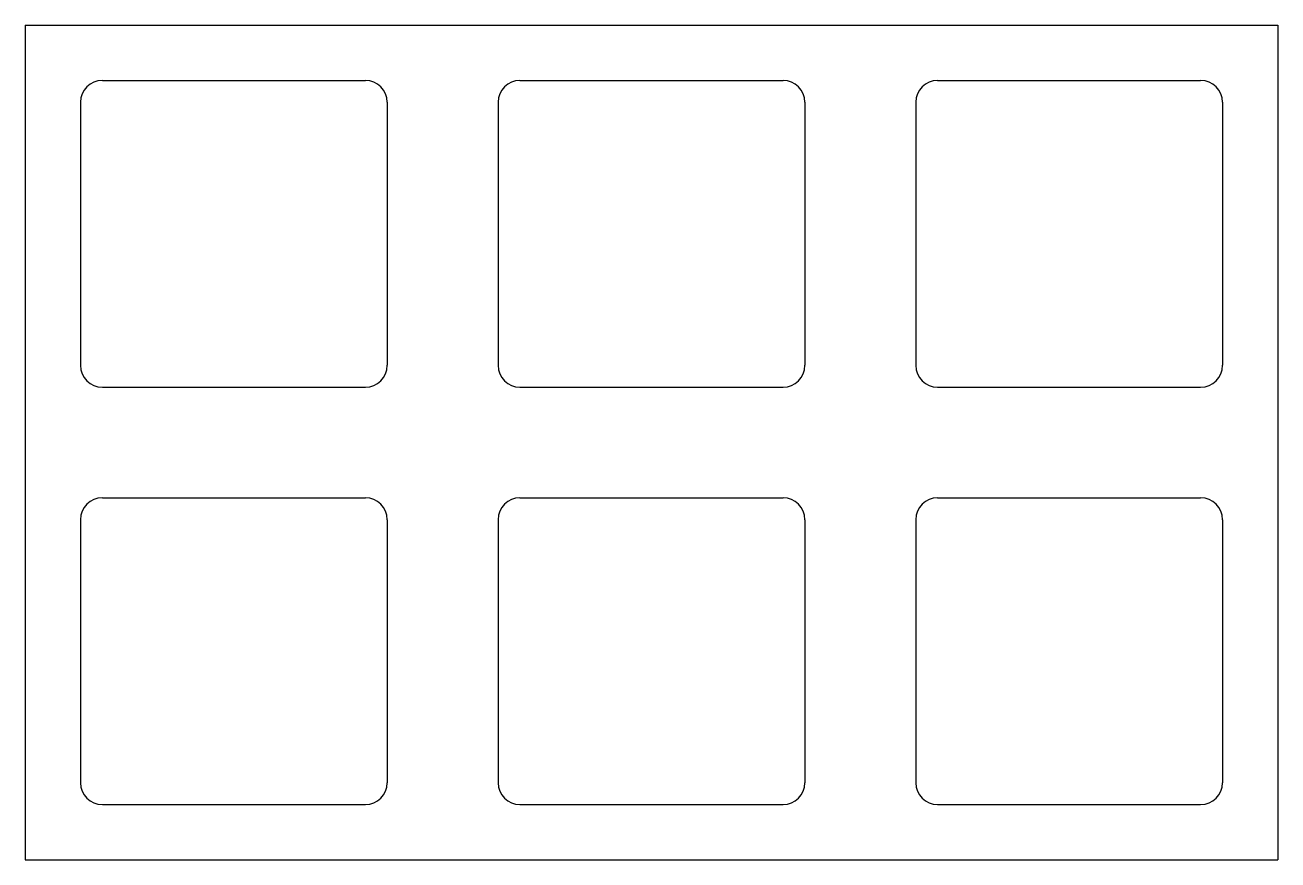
# Model space of a CAD drawing. Header units: millimetres. Extents: x 0 to 57.1, y -38.1 to 0.
import ezdxf

# ---------------------------------------------------------------- set-up
doc = ezdxf.new("R2010")
doc.units = ezdxf.units.MM

msp = doc.modelspace()

# ---------------------------------------------------------------- linework, layer by layer
for p, q in [((0, 0), (57.15, 0)), ((0, 0), (0, -38.1)), ((57.15, 0), (57.15, -38.1)), ((3.525, -2.525), (15.525, -2.525)), ((22.575, -2.525), (34.575, -2.525)), ((41.625, -2.525), (53.625, -2.525)), ((2.525, -3.525), (2.525, -15.525)), ((16.525, -3.525), (16.525, -15.525)), ((21.575, -3.525), (21.575, -15.525)), ((35.575, -3.525), (35.575, -15.525)), ((40.625, -3.525), (40.625, -15.525)), ((54.625, -3.525), (54.625, -15.525)), ((3.525, -16.525), (15.525, -16.525)), ((22.575, -16.525), (34.575, -16.525)), ((41.625, -16.525), (53.625, -16.525)), ((3.525, -21.575), (15.525, -21.575)), ((22.575, -21.575), (34.575, -21.575)), ((41.625, -21.575), (53.625, -21.575)), ((2.525, -22.575), (2.525, -34.575)), ((16.525, -22.575), (16.525, -34.575)), ((21.575, -22.575), (21.575, -34.575)), ((35.575, -22.575), (35.575, -34.575)), ((40.625, -22.575), (40.625, -34.575)), ((54.625, -22.575), (54.625, -34.575)), ((3.525, -35.575), (15.525, -35.575)), ((22.575, -35.575), (34.575, -35.575)), ((41.625, -35.575), (53.625, -35.575)), ((0, -38.1), (57.15, -38.1))]:
    msp.add_line(p, q)
for centre, start, end in [((3.525, -3.525), 90, 180), ((15.525, -3.525), 0, 90), ((22.575, -3.525), 90, 180), ((34.575, -3.525), 0, 90), ((41.625, -3.525), 90, 180), ((53.625, -3.525), 0, 90), ((3.525, -15.525), 180, 270), ((15.525, -15.525), 270, 360), ((22.575, -15.525), 180, 270), ((34.575, -15.525), 270, 360), ((41.625, -15.525), 180, 270), ((53.625, -15.525), 270, 360), ((3.525, -22.575), 90, 180), ((15.525, -22.575), 0, 90), ((22.575, -22.575), 90, 180), ((34.575, -22.575), 0, 90), ((41.625, -22.575), 90, 180), ((53.625, -22.575), 0, 90), ((3.525, -34.575), 180, 270), ((15.525, -34.575), 270, 360), ((22.575, -34.575), 180, 270), ((34.575, -34.575), 270, 360), ((41.625, -34.575), 180, 270), ((53.625, -34.575), 270, 360)]:
    msp.add_arc(centre, 1, start, end)

doc.saveas('drawing.dxf')
